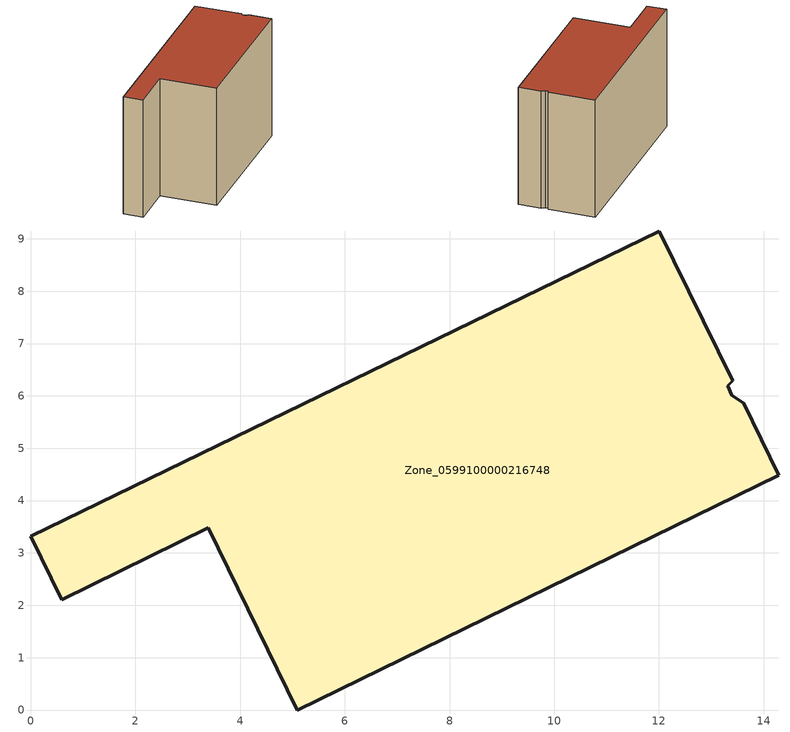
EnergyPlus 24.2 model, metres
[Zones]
Zone_0599100000216748
 floor ground (C_G): 3.39,3.48 0.59,2.11 0,3.32 12.01,9.15 13.41,6.29 13.32,6.2 13.39,6.01 13.62,5.86 14.29,4.48 5.09,0 z0
 wall outside (C_F): 12.01,9.15 0,3.32 0.59,2.11 3.39,3.48 5.09,0 14.29,4.48 13.62,5.86 13.39,6.01 13.32,6.2 13.41,6.29 12.01,9.15 z0:8.39
 roof outside (C_R): 13.62,5.86 13.39,6.01 13.32,6.2 13.41,6.29 12.01,9.15 0,3.32 0.59,2.11 3.39,3.48 5.09,0 14.29,4.48 z8.39
[BUILDING]
Pand.0599100000216748: North Axis=0; Terrain=City; Loads Convergence Tolerance Value=0.04; Temperature Convergence Tolerance Value=0.4; Solar Distribution=FullExterior; Maximum Number of Warmup Days=25; Minimum Number of Warmup Days=1
[Site:Location]
Rotterdam.The.Hague.AP_ZH_NLD Design_Conditions: Latitude=51.96; Longitude=4.45; Time Zone=1; Elevation=-4.5
[SITE:GROUNDTEMPERATURE:BUILDINGSURFACE]
18, 18, 18, 18, 18, 18, 18, 18, 18, 18, 18, 18
[MATERIAL] Thermal Absorptance=0.9; Solar Absorptance=0.7; Visible Absorptance=0.7
Name | Roughness | Thickness | Conductivity | Density | Specific Heat
G.TI.1946-1964 | MediumSmooth | 0.15 | 1 | 540 | 1210
F.TI.1946-1964 | Rough | 0.3 | 0.857143 | 1920 | 840
R.TI.1946-1964 | MediumRough | 0.2 | 0.277778 | 1500 | 1000
[CONSTRUCTION]
C_G: G.TI.1946-1964
C_F: F.TI.1946-1964
C_R: R.TI.1946-1964
[ZONE]
Zone_0599100000216748: Type=1; Multiplier=1; Ceiling Height=Autocalculate; Volume=Autocalculate; Floor Area=autocalculate; Part of Total Floor Area=Yes
[ZONEINFILTRATION:DESIGNFLOWRATE]
Infil_Zone_0599100000216748: Zone or ZoneList or Space or SpaceList=Zone_0599100000216748; Schedule=AlwaysOn; Design Flow Rate Calculation Method=Flow/Area; Flow Rate per Floor Area=0.003; Constant Term Coefficient=1; Temperature Term Coefficient=0; Velocity Term Coefficient=0; Velocity Squared Term Coefficient=0
[HVACTEMPLATE:ZONE:IDEALLOADSAIRSYSTEM]
Zone_0599100000216748: Maximum Heating Supply Air Temperature=50; Minimum Cooling Supply Air Temperature=13; Maximum Heating Supply Air Humidity Ratio=0.0156; Minimum Cooling Supply Air Humidity Ratio=0.0077; Heating Limit=NoLimit; Cooling Limit=NoLimit; Dehumidification Control Type=ConstantSensibleHeatRatio; Cooling Sensible Heat Ratio=0.7; Dehumidification Setpoint=60; Humidification Control Type=None; Humidification Setpoint=30; Outdoor Air Method=None; Outdoor Air Flow Rate per Person=0.00944; Outdoor Air Flow Rate per Zone Floor Area=0; Outdoor Air Flow Rate per Zone=0; Demand Controlled Ventilation Type=None; Outdoor Air Economizer Type=NoEconomizer; Heat Recovery Type=None; Sensible Heat Recovery Effectiveness=0.7; Latent Heat Recovery Effectiveness=0.65
[ZONECONTROL:THERMOSTAT]
ThermostatControl_Zone_0599100000216748: Zone or ZoneList=Zone_0599100000216748; Control Type Schedule=DualSetpointControlType; Control 1=Thermostat_Zone_0599100000216748; Temperature Difference Between Cutout And Setpoint=0
[THERMOSTATSETPOINT:DUALSETPOINT]
Thermostat_Zone_0599100000216748: Heating Setpoint Temperature Schedule=HeatingSetpoint_Zone_0599100000216748; Cooling Setpoint Temperature Schedule=CoolingSetpoint_Zone_0599100000216748
[SCHEDULE:COMPACT]
HeatingSetpoint_Zone_0599100000216748: Through: 12/31, For: AllDays, Until: 24:00, 21
CoolingSetpoint_Zone_0599100000216748: Through: 12/31, For: AllDays, Until: 24:00, 24
DualSetpointControlType: Through: 12/31, For: AllDays, Until: 24:00, 4
AlwaysOn: Through: 12/31, For: AllDays, Until: 24:00, 1
